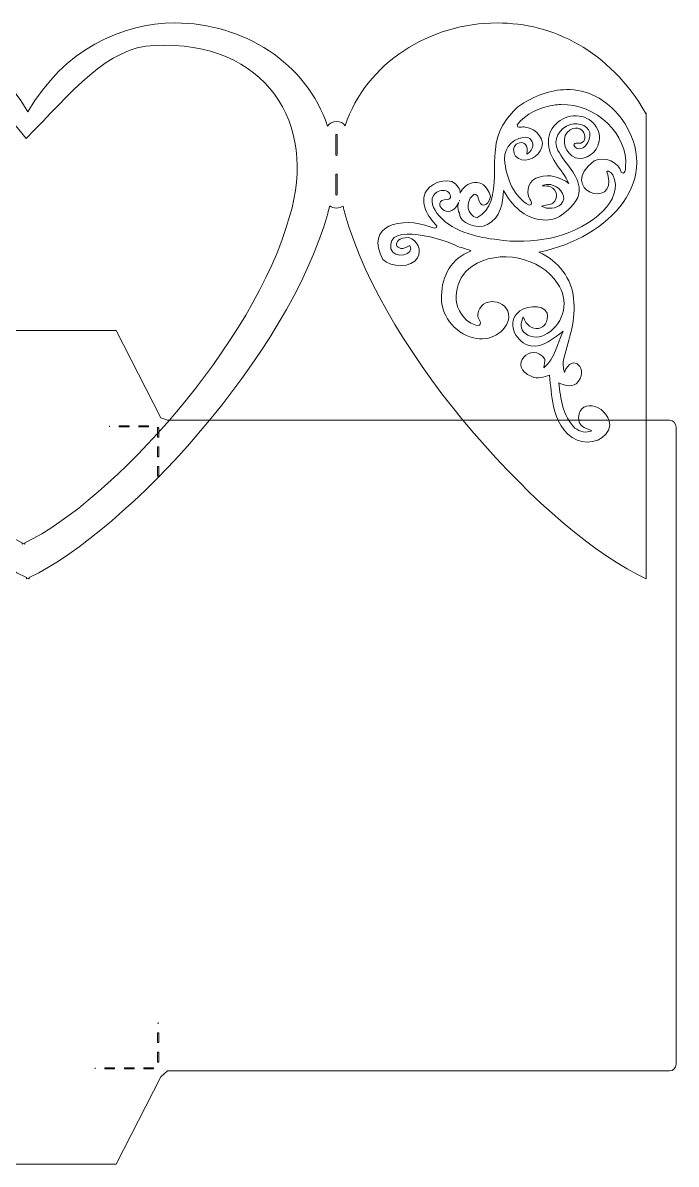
# Model space of a CAD drawing. Header units: centimetres. Extents: x -13.8 to 13.8, y -12 to 12.
# Drawn here: x 0 to 13.76, y -12.02 to 12.02 of the extents above; entities that cross this region are included whole.
import ezdxf

# ---------------------------------------------------------------- set-up
doc = ezdxf.new("R2010")
doc.units = ezdxf.units.CM
doc.header["$MEASUREMENT"] = 0
doc.layers.add('Layer 1', color=7, linetype='Continuous')

msp = doc.modelspace()

# ---------------------------------------------------------------- linework, layer by layer
at = {"layer": 'Layer 1', "color": 16, "lineweight": 13}
for points, knots in [([(-9.76997, 12.01751), (-10.92865, 12.01561), (-12.12924, 11.44719), (-12.89951, 10.11233), (-12.89951, 10.11233), (-12.90267, 10.11545), (-12.90584, 10.11863), (-12.90902, 10.12176), (-12.90902, 10.12176), (-12.90902, 10.12176), (-12.90902, 0.30866), (-12.90902, 0.30866), (-12.90902, 0.30866), (-10.84565, 1.25169), (-7.39771, 4.9915), (-6.56041, 8.0048), (-6.56041, 8.0048), (-6.54607, 8.05552), (-6.53356, 8.10628), (-6.52159, 8.15637), (-6.52159, 8.15637), (-6.48541, 8.13193), (-6.43986, 8.11721), (-6.39086, 8.11721), (-6.39086, 8.11721), (-6.33803, 8.11721), (-6.29048, 8.13418), (-6.253, 8.16217), (-6.253, 8.16217), (-6.24065, 8.11015), (-6.22749, 8.05749), (-6.21259, 8.0048), (-6.21259, 8.0048), (-5.38363, 5.0215), (-1.99552, 1.32683), (0.07422, 0.33838), (0.07422, 0.33838), (0.07422, 0.33838), (0.07422, 0.30865), (0.07422, 0.30865), (0.07422, 0.30865), (0.08433, 0.31328), (0.09494, 0.3184), (0.10512, 0.32315), (0.10512, 0.32315), (0.11551, 0.3183), (0.12649, 0.31336), (0.13681, 0.30865), (0.13681, 0.30865), (0.13681, 0.30865), (0.13681, 0.33838), (0.13681, 0.33838), (0.13681, 0.33838), (2.20655, 1.32682), (5.59466, 5.0215), (6.42362, 8.0048), (6.42362, 8.0048), (6.43886, 8.05872), (6.45225, 8.11259), (6.46482, 8.1658), (6.46482, 8.1658), (6.50293, 8.13559), (6.55311, 8.11721), (6.60823, 8.11721), (6.60823, 8.11721), (6.66064, 8.11721), (6.70794, 8.13385), (6.74529, 8.16145), (6.74529, 8.16145), (6.75759, 8.10971), (6.77009, 8.05722), (6.7849, 8.0048), (6.7849, 8.0048), (7.6222, 4.99149), (11.07093, 1.25168), (13.1343, 0.30865), (13.1343, 0.30865), (13.1343, 0.30865), (13.1343, 10.12175), (13.1343, 10.12175), (13.1343, 10.12175), (13.13113, 10.11863), (13.12794, 10.11544), (13.12479, 10.11232), (13.12479, 10.11232), (12.35452, 11.44718), (11.15393, 12.0156), (9.99525, 12.0175), (9.99525, 12.0175), (8.57896, 12.01982), (7.22497, 11.17594), (6.79282, 9.85124), (6.79282, 9.85124), (6.75495, 9.90709), (6.68676, 9.94479), (6.60822, 9.94479), (6.60822, 9.94479), (6.52626, 9.94479), (6.45556, 9.90392), (6.41886, 9.84398), (6.41886, 9.84398), (5.98931, 11.1729), (4.63216, 12.01982), (3.21326, 12.0175), (3.21326, 12.0175), (2.06505, 12.01562), (0.87608, 11.45695), (0.10511, 10.14785), (0.10511, 10.14785), (-0.66587, 11.45673), (-1.85412, 12.01562), (-3.00225, 12.0175), (-3.00225, 12.0175), (-4.41902, 12.01982), (-5.77301, 11.17527), (-6.20468, 9.84979), (-6.20468, 9.84979), (-6.2423, 9.90659), (-6.31152, 9.94479), (-6.39087, 9.94479), (-6.39087, 9.94479), (-6.46575, 9.94479), (-6.53193, 9.91075), (-6.57072, 9.85921), (-6.57072, 9.85921), (-7.00577, 11.17921), (-8.35661, 12.01981), (-9.76998, 12.0175), (-9.76998, 12.0175), (-9.76998, 12.0175), (-9.76997, 12.01751), (-9.76997, 12.01751)], [0, 0, 0, 0, 0.02941176, 0.02941176, 0.02941176, 0.02941176, 0.05882353, 0.05882353, 0.05882353, 0.05882353, 0.08823529, 0.08823529, 0.08823529, 0.08823529, 0.11764706, 0.11764706, 0.11764706, 0.11764706, 0.14705882, 0.14705882, 0.14705882, 0.14705882, 0.17647059, 0.17647059, 0.17647059, 0.17647059, 0.20588235, 0.20588235, 0.20588235, 0.20588235, 0.23529412, 0.23529412, 0.23529412, 0.23529412, 0.26470588, 0.26470588, 0.26470588, 0.26470588, 0.29411765, 0.29411765, 0.29411765, 0.29411765, 0.32352941, 0.32352941, 0.32352941, 0.32352941, 0.35294118, 0.35294118, 0.35294118, 0.35294118, 0.38235294, 0.38235294, 0.38235294, 0.38235294, 0.41176471, 0.41176471, 0.41176471, 0.41176471, 0.44117647, 0.44117647, 0.44117647, 0.44117647, 0.47058824, 0.47058824, 0.47058824, 0.47058824, 0.5, 0.5, 0.5, 0.5, 0.52941176, 0.52941176, 0.52941176, 0.52941176, 0.55882353, 0.55882353, 0.55882353, 0.55882353, 0.58823529, 0.58823529, 0.58823529, 0.58823529, 0.61764706, 0.61764706, 0.61764706, 0.61764706, 0.64705882, 0.64705882, 0.64705882, 0.64705882, 0.67647059, 0.67647059, 0.67647059, 0.67647059, 0.70588235, 0.70588235, 0.70588235, 0.70588235, 0.73529412, 0.73529412, 0.73529412, 0.73529412, 0.76470588, 0.76470588, 0.76470588, 0.76470588, 0.79411765, 0.79411765, 0.79411765, 0.79411765, 0.82352941, 0.82352941, 0.82352941, 0.82352941, 0.85294118, 0.85294118, 0.85294118, 0.85294118, 0.88235294, 0.88235294, 0.88235294, 0.88235294, 0.91176471, 0.91176471, 0.91176471, 0.91176471, 0.94117647, 0.94117647, 0.94117647, 0.94117647, 1, 1, 1, 1]), ([(11.45228, 10.61418), (11.88075, 10.61999), (12.28319, 10.42576), (12.60744, 10.01079), (12.60744, 10.01079), (13.52547, 8.73907), (12.37888, 7.49669), (10.87233, 7.18892), (10.87233, 7.18892), (11.28422, 7.01075), (11.56619, 6.6264), (11.60203, 6.21203), (11.60203, 6.21203), (11.6647, 5.78148), (11.50231, 5.36262), (11.39841, 4.95013), (11.39841, 4.95013), (11.37568, 4.85226), (11.38245, 4.75331), (11.41109, 4.65714), (11.41109, 4.65714), (11.56836, 5.09415), (11.96526, 4.71712), (11.65512, 4.41346), (11.65512, 4.41346), (11.54615, 4.34425), (11.4019, 4.38615), (11.29463, 4.43884), (11.29463, 4.43884), (11.32626, 4.10606), (11.37282, 3.7407), (11.63135, 3.48444), (11.63135, 3.48444), (11.72925, 3.41263), (11.86986, 3.36873), (11.98787, 3.42932), (11.98787, 3.42932), (11.88541, 3.4742), (11.75299, 3.50383), (11.7185, 3.61933), (11.7185, 3.61933), (11.62583, 4.12931), (12.33017, 4.02252), (12.36421, 3.54173), (12.36421, 3.54173), (12.34098, 3.2492), (11.94173, 3.11292), (11.6765, 3.23206), (11.6765, 3.23206), (11.38002, 3.35623), (11.24505, 3.66608), (11.17974, 3.93989), (11.17974, 3.93989), (11.13138, 4.15584), (11.12051, 4.37573), (11.09734, 4.59695), (11.09734, 4.59695), (10.97515, 4.56352), (10.84538, 4.50872), (10.72021, 4.56867), (10.72021, 4.56867), (10.18402, 4.77332), (10.72596, 5.32998), (10.99989, 4.93926), (10.99989, 4.93926), (11.00766, 4.87752), (10.98192, 4.81739), (10.9785, 4.75578), (10.9785, 4.75578), (11.2212, 4.9555), (11.25499, 5.2666), (11.38494, 5.5267), (11.38494, 5.5267), (11.1878, 5.38843), (10.97262, 5.17064), (10.69961, 5.21775), (10.69961, 5.21775), (10.39659, 5.28026), (10.19862, 5.65462), (10.40726, 5.89294), (10.40726, 5.89294), (10.53471, 6.06471), (10.95483, 6.11192), (11.04743, 5.90672), (11.04743, 5.90672), (11.11519, 5.52429), (10.65216, 5.45662), (10.54274, 5.8284), (10.54274, 5.8284), (10.4883, 5.71618), (10.46801, 5.56102), (10.58869, 5.47811), (10.58869, 5.47811), (10.71776, 5.37012), (10.91448, 5.38286), (11.04663, 5.47666), (11.04663, 5.47666), (11.42035, 5.69737), (11.50901, 6.20021), (11.26451, 6.53042), (11.26451, 6.53042), (10.91688, 7.08448), (10.02126, 7.27296), (9.45968, 6.89013), (9.45968, 6.89013), (9.08694, 6.63205), (9.00027, 6.06226), (9.34955, 5.75877), (9.34955, 5.75877), (9.42472, 5.70641), (9.51988, 5.63221), (9.61814, 5.65071), (9.61814, 5.65071), (9.68307, 5.7163), (9.57257, 5.79644), (9.58724, 5.87408), (9.58724, 5.87408), (9.62527, 6.28341), (10.24902, 6.20777), (10.2385, 5.82404), (10.2385, 5.82404), (10.21257, 5.50785), (9.82161, 5.2879), (9.49771, 5.38818), (9.49771, 5.38818), (9.07648, 5.48154), (8.78566, 5.89136), (8.82268, 6.28529), (8.82268, 6.28529), (8.82162, 6.66447), (9.03141, 7.07307), (9.44066, 7.21068), (9.44066, 7.21068), (9.41361, 7.24667), (9.24665, 7.27568), (9.16415, 7.30931), (9.16415, 7.30931), (8.93089, 7.44418), (7.6348, 7.85214), (7.75625, 7.26144), (7.75625, 7.26144), (7.80563, 7.02868), (8.29204, 7.12914), (8.1524, 7.33034), (8.1524, 7.33034), (7.85902, 7.12608), (7.71225, 7.49274), (8.12942, 7.49932), (8.12942, 7.49932), (8.31614, 7.44219), (8.40701, 7.22983), (8.31799, 7.07071), (8.31799, 7.07071), (8.18549, 6.85196), (7.75903, 6.86709), (7.5875, 7.03227), (7.5875, 7.03227), (7.1876, 7.76418), (7.99356, 7.94701), (8.58103, 7.72487), (8.58103, 7.72487), (8.62522, 7.69613), (8.74158, 7.67536), (8.72285, 7.74518), (8.72285, 7.74518), (8.52936, 7.93602), (8.35098, 8.22866), (8.50259, 8.48419), (8.50259, 8.48419), (8.64193, 8.68901), (9.06147, 8.79762), (9.17208, 8.55744), (9.17208, 8.55744), (9.20186, 8.51805), (9.2133, 8.47539), (9.21565, 8.43488), (9.21565, 8.43488), (9.31741, 8.66193), (9.69824, 8.82905), (9.85265, 8.36961), (9.85265, 8.36961), (9.803, 8.12859), (9.62247, 8.11727), (9.59595, 8.33335), (9.59595, 8.33335), (9.59113, 8.39137), (9.50977, 8.44458), (9.46998, 8.37904), (9.46998, 8.37904), (9.32725, 8.2476), (9.35448, 7.96859), (9.56664, 7.91199), (9.56664, 7.91199), (10.19115, 8.24821), (9.74264, 9.27187), (10.10619, 9.85561), (10.10619, 9.85561), (10.19692, 9.99673), (10.29602, 10.13504), (10.42865, 10.24796), (10.42865, 10.24796), (10.76998, 10.48406), (11.11903, 10.60968), (11.45229, 10.6142), (11.45229, 10.6142), (11.45229, 10.6142), (11.45228, 10.61418), (11.45228, 10.61418)], [0, 0, 0, 0, 0.01886792, 0.01886792, 0.01886792, 0.01886792, 0.03773585, 0.03773585, 0.03773585, 0.03773585, 0.05660377, 0.05660377, 0.05660377, 0.05660377, 0.0754717, 0.0754717, 0.0754717, 0.0754717, 0.09433962, 0.09433962, 0.09433962, 0.09433962, 0.11320755, 0.11320755, 0.11320755, 0.11320755, 0.13207547, 0.13207547, 0.13207547, 0.13207547, 0.1509434, 0.1509434, 0.1509434, 0.1509434, 0.16981132, 0.16981132, 0.16981132, 0.16981132, 0.18867925, 0.18867925, 0.18867925, 0.18867925, 0.20754717, 0.20754717, 0.20754717, 0.20754717, 0.22641509, 0.22641509, 0.22641509, 0.22641509, 0.24528302, 0.24528302, 0.24528302, 0.24528302, 0.26415094, 0.26415094, 0.26415094, 0.26415094, 0.28301887, 0.28301887, 0.28301887, 0.28301887, 0.30188679, 0.30188679, 0.30188679, 0.30188679, 0.32075472, 0.32075472, 0.32075472, 0.32075472, 0.33962264, 0.33962264, 0.33962264, 0.33962264, 0.35849057, 0.35849057, 0.35849057, 0.35849057, 0.37735849, 0.37735849, 0.37735849, 0.37735849, 0.39622642, 0.39622642, 0.39622642, 0.39622642, 0.41509434, 0.41509434, 0.41509434, 0.41509434, 0.43396226, 0.43396226, 0.43396226, 0.43396226, 0.45283019, 0.45283019, 0.45283019, 0.45283019, 0.47169811, 0.47169811, 0.47169811, 0.47169811, 0.49056604, 0.49056604, 0.49056604, 0.49056604, 0.50943396, 0.50943396, 0.50943396, 0.50943396, 0.52830189, 0.52830189, 0.52830189, 0.52830189, 0.54716981, 0.54716981, 0.54716981, 0.54716981, 0.56603774, 0.56603774, 0.56603774, 0.56603774, 0.58490566, 0.58490566, 0.58490566, 0.58490566, 0.60377358, 0.60377358, 0.60377358, 0.60377358, 0.62264151, 0.62264151, 0.62264151, 0.62264151, 0.64150943, 0.64150943, 0.64150943, 0.64150943, 0.66037736, 0.66037736, 0.66037736, 0.66037736, 0.67924528, 0.67924528, 0.67924528, 0.67924528, 0.69811321, 0.69811321, 0.69811321, 0.69811321, 0.71698113, 0.71698113, 0.71698113, 0.71698113, 0.73584906, 0.73584906, 0.73584906, 0.73584906, 0.75471698, 0.75471698, 0.75471698, 0.75471698, 0.77358491, 0.77358491, 0.77358491, 0.77358491, 0.79245283, 0.79245283, 0.79245283, 0.79245283, 0.81132075, 0.81132075, 0.81132075, 0.81132075, 0.83018868, 0.83018868, 0.83018868, 0.83018868, 0.8490566, 0.8490566, 0.8490566, 0.8490566, 0.86792453, 0.86792453, 0.86792453, 0.86792453, 0.88679245, 0.88679245, 0.88679245, 0.88679245, 0.90566038, 0.90566038, 0.90566038, 0.90566038, 0.9245283, 0.9245283, 0.9245283, 0.9245283, 0.94339623, 0.94339623, 0.94339623, 0.94339623, 0.96226415, 0.96226415, 0.96226415, 0.96226415, 1, 1, 1, 1]), ([(11.33582, 10.29943), (11.28642, 10.29805), (11.23657, 10.29394), (11.18687, 10.28638), (11.18687, 10.28638), (10.89075, 10.23932), (10.59185, 10.10456), (10.41598, 9.87445), (10.41598, 9.87445), (10.40631, 9.78109), (10.53127, 9.84148), (10.58553, 9.82513), (10.58553, 9.82513), (10.83122, 9.7978), (11.04058, 9.53452), (10.90086, 9.32182), (10.90086, 9.32182), (10.81573, 9.15273), (10.52457, 9.04618), (10.38032, 9.21231), (10.38032, 9.21231), (10.19472, 9.5116), (10.70401, 9.64849), (10.61722, 9.2522), (10.61722, 9.2522), (10.6336, 9.25298), (10.71129, 9.33081), (10.72893, 9.38202), (10.72893, 9.38202), (10.78123, 9.49006), (10.68474, 9.64407), (10.54512, 9.60684), (10.54512, 9.60684), (10.27173, 9.58181), (10.0928, 9.30045), (10.15769, 9.06582), (10.15769, 9.06582), (10.20145, 8.73295), (10.33901, 8.36477), (10.66475, 8.18104), (10.66475, 8.18104), (10.7545, 8.17073), (10.71255, 8.26853), (10.67822, 8.30505), (10.67822, 8.30505), (10.58467, 8.47591), (10.66542, 8.72533), (10.87946, 8.7721), (10.87946, 8.7721), (11.09803, 8.84624), (11.3297, 8.76236), (11.50458, 8.63866), (11.50458, 8.63866), (11.36397, 8.93546), (11.0524, 9.18035), (11.07357, 9.52707), (11.07357, 9.52707), (11.06705, 9.83079), (11.39136, 10.10792), (11.72325, 10.05649), (11.72325, 10.05649), (12.03003, 10.02117), (12.23712, 9.69127), (12.11147, 9.42989), (12.11147, 9.42989), (12.04599, 9.23428), (11.76216, 9.07881), (11.56479, 9.21812), (11.56479, 9.21812), (11.39586, 9.34354), (11.33143, 9.64049), (11.53231, 9.76567), (11.53231, 9.76567), (11.85488, 9.94608), (11.97688, 9.41767), (11.65749, 9.48863), (11.65749, 9.48863), (11.55649, 9.47122), (11.64077, 9.37169), (11.70502, 9.36317), (11.70502, 9.36317), (11.84955, 9.36336), (11.94243, 9.52113), (11.94746, 9.64093), (11.94746, 9.64093), (11.96452, 9.82932), (11.71702, 9.94137), (11.54102, 9.87953), (11.54102, 9.87953), (11.29495, 9.81578), (11.15848, 9.54113), (11.27402, 9.33198), (11.27402, 9.33198), (11.41861, 9.05256), (11.71981, 8.82706), (11.72404, 8.49796), (11.72404, 8.49796), (11.72362, 8.276), (11.52884, 8.10619), (11.35563, 7.97362), (11.35563, 7.97362), (11.08393, 7.77858), (10.70225, 7.87167), (10.46668, 8.06863), (10.46668, 8.06863), (10.3169, 8.18203), (10.21647, 8.33544), (10.12758, 8.49144), (10.12758, 8.49144), (10.11663, 8.22966), (10.0638, 7.90986), (9.78689, 7.77274), (9.78689, 7.77274), (9.56749, 7.6548), (9.19567, 7.80412), (9.19901, 8.00989), (9.19901, 8.00989), (9.13, 8.11044), (9.1881, 8.25618), (9.18237, 8.23906), (9.18237, 8.23906), (8.98291, 7.78357), (8.55495, 8.28474), (8.93835, 8.3007), (8.93835, 8.3007), (9.04703, 8.29842), (9.01869, 8.43096), (8.94707, 8.46388), (8.94707, 8.46388), (8.86898, 8.51356), (8.75957, 8.49088), (8.69274, 8.43487), (8.69274, 8.43487), (8.54679, 8.29831), (8.65439, 8.08996), (8.76088, 7.96274), (8.76088, 7.96274), (9.08473, 7.58463), (9.63599, 7.494), (10.12441, 7.43622), (10.12441, 7.43622), (10.87478, 7.35573), (11.69492, 7.53635), (12.22397, 8.05702), (12.22397, 8.05702), (12.42423, 8.25212), (12.56804, 8.5585), (12.42838, 8.81561), (12.42838, 8.81561), (12.39426, 8.88848), (12.25089, 8.94764), (12.32617, 8.82214), (12.32617, 8.82214), (12.53035, 8.06291), (11.22955, 8.5021), (12.03936, 9.11368), (12.03936, 9.11368), (12.25642, 9.21375), (12.55396, 9.09034), (12.60426, 8.87218), (12.60426, 8.87218), (12.68345, 8.81027), (12.70339, 8.93453), (12.69775, 8.98387), (12.69775, 8.98387), (12.76093, 9.66636), (12.07672, 10.32011), (11.33581, 10.29944), (11.33581, 10.29944), (11.33581, 10.29944), (11.33582, 10.29943), (11.33582, 10.29943)], [0, 0, 0, 0, 0.02272727, 0.02272727, 0.02272727, 0.02272727, 0.04545455, 0.04545455, 0.04545455, 0.04545455, 0.06818182, 0.06818182, 0.06818182, 0.06818182, 0.09090909, 0.09090909, 0.09090909, 0.09090909, 0.11363636, 0.11363636, 0.11363636, 0.11363636, 0.13636364, 0.13636364, 0.13636364, 0.13636364, 0.15909091, 0.15909091, 0.15909091, 0.15909091, 0.18181818, 0.18181818, 0.18181818, 0.18181818, 0.20454545, 0.20454545, 0.20454545, 0.20454545, 0.22727273, 0.22727273, 0.22727273, 0.22727273, 0.25, 0.25, 0.25, 0.25, 0.27272727, 0.27272727, 0.27272727, 0.27272727, 0.29545455, 0.29545455, 0.29545455, 0.29545455, 0.31818182, 0.31818182, 0.31818182, 0.31818182, 0.34090909, 0.34090909, 0.34090909, 0.34090909, 0.36363636, 0.36363636, 0.36363636, 0.36363636, 0.38636364, 0.38636364, 0.38636364, 0.38636364, 0.40909091, 0.40909091, 0.40909091, 0.40909091, 0.43181818, 0.43181818, 0.43181818, 0.43181818, 0.45454545, 0.45454545, 0.45454545, 0.45454545, 0.47727273, 0.47727273, 0.47727273, 0.47727273, 0.5, 0.5, 0.5, 0.5, 0.52272727, 0.52272727, 0.52272727, 0.52272727, 0.54545455, 0.54545455, 0.54545455, 0.54545455, 0.56818182, 0.56818182, 0.56818182, 0.56818182, 0.59090909, 0.59090909, 0.59090909, 0.59090909, 0.61363636, 0.61363636, 0.61363636, 0.61363636, 0.63636364, 0.63636364, 0.63636364, 0.63636364, 0.65909091, 0.65909091, 0.65909091, 0.65909091, 0.68181818, 0.68181818, 0.68181818, 0.68181818, 0.70454545, 0.70454545, 0.70454545, 0.70454545, 0.72727273, 0.72727273, 0.72727273, 0.72727273, 0.75, 0.75, 0.75, 0.75, 0.77272727, 0.77272727, 0.77272727, 0.77272727, 0.79545455, 0.79545455, 0.79545455, 0.79545455, 0.81818182, 0.81818182, 0.81818182, 0.81818182, 0.84090909, 0.84090909, 0.84090909, 0.84090909, 0.86363636, 0.86363636, 0.86363636, 0.86363636, 0.88636364, 0.88636364, 0.88636364, 0.88636364, 0.90909091, 0.90909091, 0.90909091, 0.90909091, 0.93181818, 0.93181818, 0.93181818, 0.93181818, 0.95454545, 0.95454545, 0.95454545, 0.95454545, 1, 1, 1, 1]), ([(6.60823, 9.66993), (6.61679, 9.66993), (6.62328, 9.66382), (6.62328, 9.65615), (6.62328, 9.65615), (6.62328, 9.65615), (6.62328, 9.24059), (6.62328, 9.24059), (6.62328, 9.24059), (6.62328, 9.23292), (6.61678, 9.22681), (6.60823, 9.22681), (6.60823, 9.22681), (6.59967, 9.22681), (6.59238, 9.23292), (6.59238, 9.24059), (6.59238, 9.24059), (6.59238, 9.24059), (6.59238, 9.65615), (6.59238, 9.65615), (6.59238, 9.65615), (6.59238, 9.66382), (6.59967, 9.66993), (6.60823, 9.66993)], [0, 0, 0, 0, 0.14285714, 0.14285714, 0.14285714, 0.14285714, 0.28571429, 0.28571429, 0.28571429, 0.28571429, 0.42857143, 0.42857143, 0.42857143, 0.42857143, 0.57142857, 0.57142857, 0.57142857, 0.57142857, 0.71428571, 0.71428571, 0.71428571, 0.71428571, 1, 1, 1, 1]), ([(6.60823, 8.83447), (6.61679, 8.83447), (6.62328, 8.82836), (6.62328, 8.82069), (6.62328, 8.82069), (6.62328, 8.82069), (6.62328, 8.40513), (6.62328, 8.40513), (6.62328, 8.40513), (6.62328, 8.39746), (6.61678, 8.39135), (6.60823, 8.39135), (6.60823, 8.39135), (6.59967, 8.39135), (6.59238, 8.39746), (6.59238, 8.40513), (6.59238, 8.40513), (6.59238, 8.40513), (6.59238, 8.82069), (6.59238, 8.82069), (6.59238, 8.82069), (6.59238, 8.82836), (6.59967, 8.83447), (6.60823, 8.83447)], [0, 0, 0, 0, 0.14285714, 0.14285714, 0.14285714, 0.14285714, 0.28571429, 0.28571429, 0.28571429, 0.28571429, 0.42857143, 0.42857143, 0.42857143, 0.42857143, 0.57142857, 0.57142857, 0.57142857, 0.57142857, 0.71428571, 0.71428571, 0.71428571, 0.71428571, 1, 1, 1, 1]), ([(11.0601, 8.6169), (11.01948, 8.61633), (10.97895, 8.60752), (10.94126, 8.59007), (10.94126, 8.59007), (11.01007, 8.58007), (11.07291, 8.58655), (11.11398, 8.56759), (11.11398, 8.56759), (11.26277, 8.49889), (11.28867, 8.32662), (11.16786, 8.22311), (11.16786, 8.22311), (11.11822, 8.18057), (11.00011, 8.18521), (10.92463, 8.15711), (10.92463, 8.15711), (11.06128, 8.08452), (11.23445, 8.10409), (11.34375, 8.20062), (11.34375, 8.20062), (11.47075, 8.33785), (11.33938, 8.5377), (11.17895, 8.59224), (11.17895, 8.59224), (11.14122, 8.60957), (11.10072, 8.61747), (11.06011, 8.6169), (11.06011, 8.6169), (11.06011, 8.6169), (11.0601, 8.6169), (11.0601, 8.6169)], [0, 0, 0, 0, 0.11111111, 0.11111111, 0.11111111, 0.11111111, 0.22222222, 0.22222222, 0.22222222, 0.22222222, 0.33333333, 0.33333333, 0.33333333, 0.33333333, 0.44444444, 0.44444444, 0.44444444, 0.44444444, 0.55555556, 0.55555556, 0.55555556, 0.55555556, 0.66666667, 0.66666667, 0.66666667, 0.66666667, 0.77777778, 0.77777778, 0.77777778, 0.77777778, 1, 1, 1, 1]), ([(9.19584, 8.27677), (9.19547, 8.27064), (9.19677, 8.26662), (9.19901, 8.26444), (9.19901, 8.26444), (9.19777, 8.26854), (9.19681, 8.27262), (9.19584, 8.27677)], [0, 0, 0, 0, 0.33333333, 0.33333333, 0.33333333, 0.33333333, 1, 1, 1, 1])]:
    msp.add_open_spline(points, degree=3, knots=knots, dxfattribs=at)
at = {"layer": 'Layer 1', "color": 254, "lineweight": 13}
msp.add_open_spline([(-2.73996, 11.54425), (-5.22627, 11.59356), (-5.97467, 9.82941), (-5.58689, 7.94419), (-5.58689, 7.94419), (-4.85177, 5.26767), (-1.84721, 1.95294), (-0.01177, 1.06614), (-0.01177, 1.06614), (-0.01177, 1.06614), (-0.01177, 1.03946), (-0.01177, 1.03946), (-0.01177, 1.03946), (-0.0028, 1.04361), (0.0066, 1.04821), (0.01563, 1.05247), (0.01563, 1.05247), (0.02485, 1.04811), (0.03458, 1.04369), (0.04373, 1.03946), (0.04373, 1.03946), (0.04373, 1.03946), (0.04373, 1.06614), (0.04373, 1.06614), (0.04373, 1.06614), (1.87917, 1.95294), (4.88373, 5.26767), (5.61885, 7.94419), (5.61885, 7.94419), (6.22776, 9.89142), (5.1073, 11.65637), (2.77192, 11.54425), (2.77192, 11.54425), (1.7875, 11.51721), (1.02247, 10.55555), (0.0713, 9.58168), (0.0713, 9.58168), (-0.74966, 10.6187), (-1.734, 11.53037), (-2.73996, 11.54425)], degree=3, knots=[0, 0, 0, 0, 0.09090909, 0.09090909, 0.09090909, 0.09090909, 0.18181818, 0.18181818, 0.18181818, 0.18181818, 0.27272727, 0.27272727, 0.27272727, 0.27272727, 0.36363636, 0.36363636, 0.36363636, 0.36363636, 0.45454545, 0.45454545, 0.45454545, 0.45454545, 0.54545455, 0.54545455, 0.54545455, 0.54545455, 0.63636364, 0.63636364, 0.63636364, 0.63636364, 0.72727273, 0.72727273, 0.72727273, 0.72727273, 0.81818182, 0.81818182, 0.81818182, 0.81818182, 1, 1, 1, 1], dxfattribs=at)
at = {"layer": 'Layer 1', "color": 49, "lineweight": 9}
for points, knots in [([(-13.7646, -9.9987), (-13.7646, -10.03084), (-13.73886, -10.05657), (-13.70672, -10.05657), (-13.70672, -10.05657), (-13.70672, -10.05657), (-9.34358, -10.02019), (-9.34358, -10.02019), (-9.34358, -10.02019), (-9.32551, -10.07418), (-9.27149, -10.05627), (-9.22535, -10.05409), (-9.22535, -10.05409), (-9.2143, -10.06001), (-9.20374, -10.06699), (-9.19393, -10.07559), (-9.19393, -10.07559), (-9.19393, -10.07559), (-6.97391, -12.01862), (-6.97391, -12.01862), (-6.97391, -12.01862), (-6.97391, -12.01862), (1.96735, -12.01862), (1.96735, -12.01862), (1.96735, -12.01862), (1.96735, -12.01862), (2.9091, -10.17563), (2.9091, -10.17563), (2.9091, -10.17563), (2.9091, -10.17563), (3.04553, -10.05492), (3.04553, -10.05492), (3.04553, -10.05492), (3.04553, -10.05492), (13.62225, -10.05492), (13.62225, -10.05492), (13.62225, -10.05492), (13.70112, -10.05492), (13.76445, -9.99077), (13.76446, -9.91188), (13.76446, -9.91188), (13.76446, -9.91188), (13.76446, 3.50497), (13.76446, 3.50497), (13.76446, 3.50497), (13.76446, 3.58384), (13.70111, 3.64801), (13.62225, 3.64801), (13.62225, 3.64801), (13.62225, 3.64801), (3.04553, 3.64801), (3.04553, 3.64801), (3.04553, 3.64801), (3.04553, 3.64801), (2.9091, 3.69845), (2.9091, 3.69845), (2.9091, 3.69845), (2.9091, 3.69845), (1.96735, 5.54144), (1.96735, 5.54144), (1.96735, 5.54144), (1.96735, 5.54144), (-6.97391, 5.54144), (-6.97391, 5.54144), (-6.97391, 5.54144), (-6.97391, 5.54144), (-9.19393, 3.59841), (-9.19393, 3.59841), (-9.19393, 3.59841), (-9.19983, 3.59325), (-9.20574, 3.58855), (-9.21212, 3.58435), (-9.21212, 3.58435), (-9.27691, 3.58929), (-9.33059, 3.56732), (-9.37418, 3.51903), (-9.37418, 3.51903), (-9.37418, 3.51903), (-13.70673, 3.52317), (-13.70673, 3.52317), (-13.70673, 3.52317), (-13.73887, 3.52317), (-13.76461, 3.49743), (-13.76461, 3.46529), (-13.76461, 3.46529), (-13.76461, 3.46529), (-13.76461, -9.99869), (-13.76461, -9.99869), (-13.76461, -9.99869), (-13.76461, -9.99869), (-13.7646, -9.9987), (-13.7646, -9.9987)], [0, 0, 0, 0, 0.04166667, 0.04166667, 0.04166667, 0.04166667, 0.08333333, 0.08333333, 0.08333333, 0.08333333, 0.125, 0.125, 0.125, 0.125, 0.16666667, 0.16666667, 0.16666667, 0.16666667, 0.20833333, 0.20833333, 0.20833333, 0.20833333, 0.25, 0.25, 0.25, 0.25, 0.29166667, 0.29166667, 0.29166667, 0.29166667, 0.33333333, 0.33333333, 0.33333333, 0.33333333, 0.375, 0.375, 0.375, 0.375, 0.41666667, 0.41666667, 0.41666667, 0.41666667, 0.45833333, 0.45833333, 0.45833333, 0.45833333, 0.5, 0.5, 0.5, 0.5, 0.54166667, 0.54166667, 0.54166667, 0.54166667, 0.58333333, 0.58333333, 0.58333333, 0.58333333, 0.625, 0.625, 0.625, 0.625, 0.66666667, 0.66666667, 0.66666667, 0.66666667, 0.70833333, 0.70833333, 0.70833333, 0.70833333, 0.75, 0.75, 0.75, 0.75, 0.79166667, 0.79166667, 0.79166667, 0.79166667, 0.83333333, 0.83333333, 0.83333333, 0.83333333, 0.875, 0.875, 0.875, 0.875, 0.91666667, 0.91666667, 0.91666667, 0.91666667, 1, 1, 1, 1]), ([(1.8268, 3.53473), (1.8268, 3.53473), (1.8268, 3.5091), (1.8268, 3.5091), (1.8268, 3.5091), (1.8268, 3.5091), (1.8268, 3.53473), (1.8268, 3.53473)], [0, 0, 0, 0, 0.33333333, 0.33333333, 0.33333333, 0.33333333, 1, 1, 1, 1]), ([(2.03185, 3.5091), (2.03185, 3.5091), (2.03185, 3.53473), (2.03185, 3.53473), (2.03185, 3.53473), (2.03185, 3.53473), (2.23773, 3.53473), (2.23773, 3.53473), (2.23773, 3.53473), (2.23773, 3.53473), (2.23773, 3.5091), (2.23773, 3.5091), (2.23773, 3.5091), (2.23773, 3.5091), (2.03185, 3.5091), (2.03185, 3.5091)], [0, 0, 0, 0, 0.2, 0.2, 0.2, 0.2, 0.4, 0.4, 0.4, 0.4, 0.6, 0.6, 0.6, 0.6, 1, 1, 1, 1]), ([(2.44361, 3.5091), (2.44361, 3.5091), (2.44361, 3.53473), (2.44361, 3.53473), (2.44361, 3.53473), (2.44361, 3.53473), (2.64866, 3.53473), (2.64866, 3.53473), (2.64866, 3.53473), (2.64866, 3.53473), (2.64866, 3.5091), (2.64866, 3.5091), (2.64866, 3.5091), (2.64866, 3.5091), (2.44361, 3.5091), (2.44361, 3.5091)], [0, 0, 0, 0, 0.2, 0.2, 0.2, 0.2, 0.4, 0.4, 0.4, 0.4, 0.6, 0.6, 0.6, 0.6, 1, 1, 1, 1]), ([(2.83304, 3.49091), (2.83304, 3.49091), (2.83304, 3.49173), (2.83304, 3.49173), (2.83304, 3.49173), (2.83304, 3.49173), (2.83718, 3.4934), (2.83718, 3.4934), (2.83718, 3.4934), (2.83718, 3.4934), (2.8562, 3.50332), (2.8562, 3.50332), (2.8562, 3.50332), (2.8562, 3.50332), (2.85702, 3.50165), (2.85702, 3.50165), (2.85702, 3.50165), (2.85702, 3.50165), (2.85702, 3.50083), (2.85702, 3.50083), (2.85702, 3.50083), (2.85702, 3.50083), (2.85784, 3.49919), (2.85784, 3.49919), (2.85784, 3.49919), (2.85784, 3.49919), (2.86033, 3.49092), (2.86033, 3.49092), (2.86033, 3.49092), (2.86033, 3.49092), (2.86033, 3.4901), (2.86033, 3.4901), (2.86033, 3.4901), (2.86033, 3.4901), (2.86033, 3.48843), (2.86033, 3.48843), (2.86033, 3.48843), (2.86033, 3.48843), (2.86115, 3.48016), (2.86115, 3.48016), (2.86115, 3.48016), (2.86115, 3.48016), (2.86197, 3.47934), (2.86197, 3.47934), (2.86197, 3.47934), (2.86197, 3.47934), (2.86197, 3.47852), (2.86197, 3.47852), (2.86197, 3.47852), (2.86197, 3.47852), (2.86197, 3.29166), (2.86197, 3.29166), (2.86197, 3.29166), (2.86197, 3.29166), (2.83551, 3.29166), (2.83551, 3.29166), (2.83551, 3.29166), (2.83551, 3.29166), (2.83551, 3.47852), (2.83551, 3.47852), (2.83551, 3.47852), (2.83551, 3.47852), (2.83633, 3.47852), (2.83633, 3.47852), (2.83633, 3.47852), (2.83633, 3.47852), (2.83551, 3.48348), (2.83551, 3.48348), (2.83551, 3.48348), (2.83551, 3.48348), (2.83469, 3.48597), (2.83469, 3.48597), (2.83469, 3.48597), (2.83469, 3.48597), (2.83387, 3.48928), (2.83387, 3.48928), (2.83387, 3.48928), (2.83387, 3.48928), (2.83305, 3.49092), (2.83305, 3.49092), (2.83305, 3.49092), (2.83305, 3.49092), (2.83304, 3.49091), (2.83304, 3.49091)], [0, 0, 0, 0, 0.04545455, 0.04545455, 0.04545455, 0.04545455, 0.09090909, 0.09090909, 0.09090909, 0.09090909, 0.13636364, 0.13636364, 0.13636364, 0.13636364, 0.18181818, 0.18181818, 0.18181818, 0.18181818, 0.22727273, 0.22727273, 0.22727273, 0.22727273, 0.27272727, 0.27272727, 0.27272727, 0.27272727, 0.31818182, 0.31818182, 0.31818182, 0.31818182, 0.36363636, 0.36363636, 0.36363636, 0.36363636, 0.40909091, 0.40909091, 0.40909091, 0.40909091, 0.45454545, 0.45454545, 0.45454545, 0.45454545, 0.5, 0.5, 0.5, 0.5, 0.54545455, 0.54545455, 0.54545455, 0.54545455, 0.59090909, 0.59090909, 0.59090909, 0.59090909, 0.63636364, 0.63636364, 0.63636364, 0.63636364, 0.68181818, 0.68181818, 0.68181818, 0.68181818, 0.72727273, 0.72727273, 0.72727273, 0.72727273, 0.77272727, 0.77272727, 0.77272727, 0.77272727, 0.81818182, 0.81818182, 0.81818182, 0.81818182, 0.86363636, 0.86363636, 0.86363636, 0.86363636, 0.90909091, 0.90909091, 0.90909091, 0.90909091, 1, 1, 1, 1]), ([(2.83553, 2.88072), (2.83553, 2.88072), (2.83553, 3.0866), (2.83553, 3.0866), (2.83553, 3.0866), (2.83553, 3.0866), (2.86199, 3.0866), (2.86199, 3.0866), (2.86199, 3.0866), (2.86199, 3.0866), (2.86199, 2.88072), (2.86199, 2.88072), (2.86199, 2.88072), (2.86199, 2.88072), (2.83553, 2.88072), (2.83553, 2.88072)], [0, 0, 0, 0, 0.2, 0.2, 0.2, 0.2, 0.4, 0.4, 0.4, 0.4, 0.6, 0.6, 0.6, 0.6, 1, 1, 1, 1]), ([(2.83553, 2.46978), (2.83553, 2.46978), (2.83553, 2.67483), (2.83553, 2.67483), (2.83553, 2.67483), (2.83553, 2.67483), (2.86199, 2.67483), (2.86199, 2.67483), (2.86199, 2.67483), (2.86199, 2.67483), (2.86199, 2.46978), (2.86199, 2.46978), (2.86199, 2.46978), (2.86199, 2.46978), (2.83553, 2.46978), (2.83553, 2.46978)], [0, 0, 0, 0, 0.2, 0.2, 0.2, 0.2, 0.4, 0.4, 0.4, 0.4, 0.6, 0.6, 0.6, 0.6, 1, 1, 1, 1]), ([(2.83553, -9.04538), (2.83553, -9.04538), (2.86199, -9.04538), (2.86199, -9.04538), (2.86199, -9.04538), (2.86199, -9.04538), (2.83553, -9.04538), (2.83553, -9.04538)], [0, 0, 0, 0, 0.33333333, 0.33333333, 0.33333333, 0.33333333, 1, 1, 1, 1]), ([(2.83553, -9.45631), (2.83553, -9.45631), (2.83553, -9.25043), (2.83553, -9.25043), (2.83553, -9.25043), (2.83553, -9.25043), (2.86199, -9.25043), (2.86199, -9.25043), (2.86199, -9.25043), (2.86199, -9.25043), (2.86199, -9.45631), (2.86199, -9.45631), (2.86199, -9.45631), (2.86199, -9.45631), (2.83553, -9.45631), (2.83553, -9.45631)], [0, 0, 0, 0, 0.2, 0.2, 0.2, 0.2, 0.4, 0.4, 0.4, 0.4, 0.6, 0.6, 0.6, 0.6, 1, 1, 1, 1]), ([(2.83553, -9.86724), (2.83553, -9.86724), (2.83553, -9.66219), (2.83553, -9.66219), (2.83553, -9.66219), (2.83553, -9.66219), (2.86199, -9.66219), (2.86199, -9.66219), (2.86199, -9.66219), (2.86199, -9.66219), (2.86199, -9.86724), (2.86199, -9.86724), (2.86199, -9.86724), (2.86199, -9.86724), (2.83553, -9.86724), (2.83553, -9.86724)], [0, 0, 0, 0, 0.2, 0.2, 0.2, 0.2, 0.4, 0.4, 0.4, 0.4, 0.6, 0.6, 0.6, 0.6, 1, 1, 1, 1]), ([(1.52253, -9.9863), (1.52253, -9.9863), (1.52253, -10.01193), (1.52253, -10.01193), (1.52253, -10.01193), (1.52253, -10.01193), (1.52253, -9.9863), (1.52253, -9.9863)], [0, 0, 0, 0, 0.33333333, 0.33333333, 0.33333333, 0.33333333, 1, 1, 1, 1]), ([(1.72758, -10.01193), (1.72758, -10.01193), (1.72758, -9.9863), (1.72758, -9.9863), (1.72758, -9.9863), (1.72758, -9.9863), (1.93346, -9.9863), (1.93346, -9.9863), (1.93346, -9.9863), (1.93346, -9.9863), (1.93346, -10.01193), (1.93346, -10.01193), (1.93346, -10.01193), (1.93346, -10.01193), (1.72758, -10.01193), (1.72758, -10.01193)], [0, 0, 0, 0, 0.2, 0.2, 0.2, 0.2, 0.4, 0.4, 0.4, 0.4, 0.6, 0.6, 0.6, 0.6, 1, 1, 1, 1]), ([(2.13934, -10.01193), (2.13934, -10.01193), (2.13934, -9.9863), (2.13934, -9.9863), (2.13934, -9.9863), (2.13934, -9.9863), (2.34439, -9.9863), (2.34439, -9.9863), (2.34439, -9.9863), (2.34439, -9.9863), (2.34439, -10.01193), (2.34439, -10.01193), (2.34439, -10.01193), (2.34439, -10.01193), (2.13934, -10.01193), (2.13934, -10.01193)], [0, 0, 0, 0, 0.2, 0.2, 0.2, 0.2, 0.4, 0.4, 0.4, 0.4, 0.6, 0.6, 0.6, 0.6, 1, 1, 1, 1]), ([(2.55027, -10.01193), (2.55027, -10.01193), (2.55027, -9.9863), (2.55027, -9.9863), (2.55027, -9.9863), (2.55027, -9.9863), (2.75615, -9.9863), (2.75615, -9.9863), (2.75615, -9.9863), (2.75615, -9.9863), (2.75615, -10.01193), (2.75615, -10.01193), (2.75615, -10.01193), (2.75615, -10.01193), (2.55027, -10.01193), (2.55027, -10.01193)], [0, 0, 0, 0, 0.2, 0.2, 0.2, 0.2, 0.4, 0.4, 0.4, 0.4, 0.6, 0.6, 0.6, 0.6, 1, 1, 1, 1])]:
    msp.add_open_spline(points, degree=3, knots=knots, dxfattribs=at)

doc.saveas('drawing.dxf')
